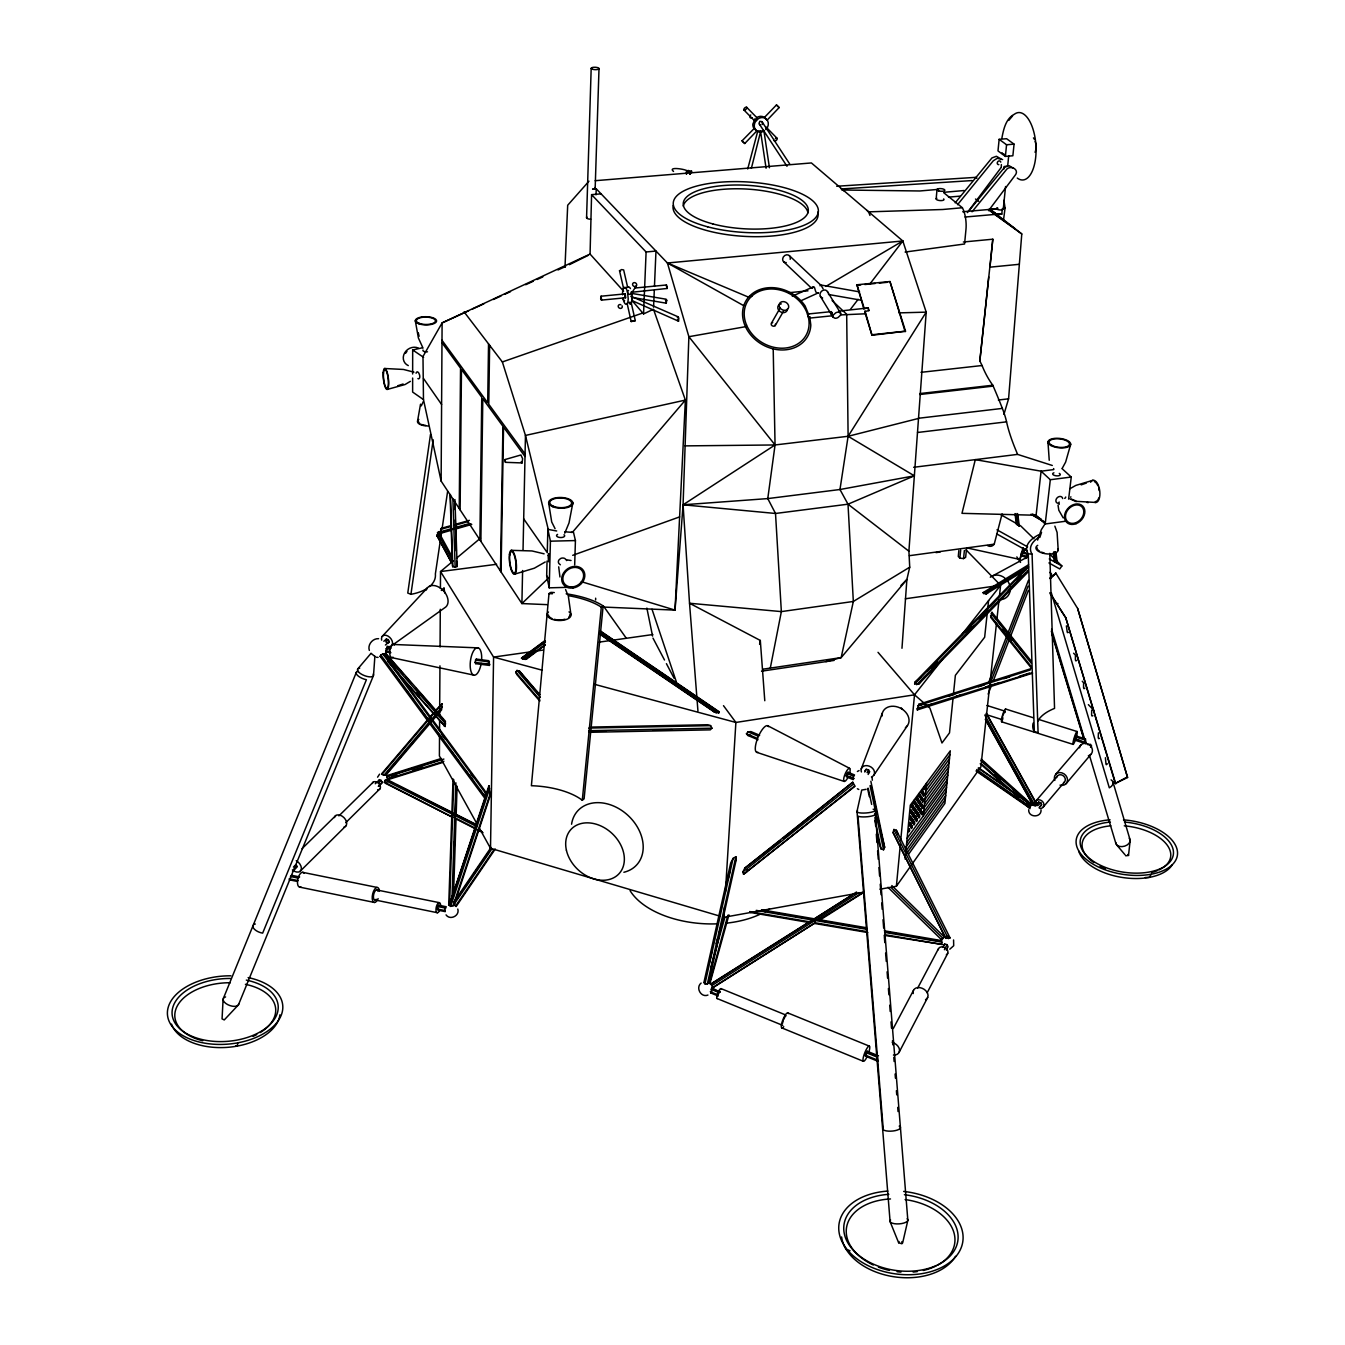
<?xml version="1.0" encoding="UTF-8"?>
<svg xmlns="http://www.w3.org/2000/svg" width="1345" height="1345" viewBox="0 0 1345 1345"><rect width="100%" height="100%" fill="white"/><g stroke="black" fill="none" stroke-linecap="round" stroke-linejoin="round"><path stroke-width="1.5" d="M412.646 378.029L412.629 392.051L423.473 399.599L422.986 356.475L442.101 322.901L590.068 254.087L623.609 291.209M412.646 374.011L412.68 349.969L422.111 347.851M1041.064 809.892C1041.518 817.995 1028.135 817.777 1028.706 809.724M1047.957 441.832L1049.235 460.276M439.529 734.992L439.395 755.94L476.466 822.938M439.546 730.789L439.613 720.315M439.63 716.128L439.95 665.842M440.067 646.979L440.286 609.268M440.42 588.32L440.521 571.558L453.315 560.865M547.079 604.645L521.894 603.569L441.126 481.073L442.101 322.901L468.699 310.762M667.288 287.174L667.137 288.486M1058.196 550.172L1057.103 532.435L1054.867 526.147M459.233 508.528L460.545 368.194L441.967 342.723M460.108 509.873L461.469 369.438L481.762 397.263L479.879 539.833M480.871 541.362L482.788 398.675L502.929 426.281L500.458 571.053M488.538 343.883L487.697 402.794L441.984 340.268M489.63 345.312L488.773 404.273L525.054 453.921M719.827 916.113L490.505 848.291L493.581 657.083L440.521 571.558L496.624 564.278M433.208 713.22L382.064 773.274C381.509 775.258 384.519 775.426 385.931 775.09L441.58 709.891L442.051 703.872L435.914 710.059M501.063 571.961L503.551 427.122L525.004 456.543M522.6 570.515L521.894 603.569L548.373 578.199L546.675 575.727L547.045 561.033M523.037 549.853L525.458 435.427L502.358 361.956L464.075 311.872M556.662 530.989L547.869 529.342L547.264 552.644L523.693 518.867M573.996 587.16L549.214 587.832L550.424 541.178L547.869 529.342M1026.016 552.862L1022.015 551.669L1020.805 555.67L1027.126 557.553L1027.496 554.123M564.883 531.796L572.365 532.385L685.378 400.087L653.485 309.266L643.549 313.923L631.999 300.49L631.797 297.985A3.178 1.026 84.3 0 0 631.461 296.942M574.685 564.883L575.425 540.572L573.424 532.015L572.365 532.385M586.571 217.789L591.178 68.393M452.794 891.701L453.13 881.311M453.954 856.361L454.442 841.802M455.333 814.751L455.82 800.107M453.5 896.157L456.022 818.92L452.139 812.346L386.973 779.512L385.141 780.319L384.418 782.185L385.578 783.362L453.08 817.525L384.418 782.185M476.466 825.174L456.157 814.936L457.098 786.203M601.08 193.848L591.581 194.638L590.068 254.087M595.179 187.846L599.013 68.528M596.037 194.806L596.238 188.804L592.59 189.107A3.85 1.328 2.2 0 0 594.994 187.51M448.709 905.202L451.769 816.314L452.66 814.397L454.845 813.708L477.256 825.006M397.397 785.312L452.979 813.338L451.903 812.33L453.063 778.923M449.549 905.454L453.837 779.781M451.937 900.982L454.728 817.121M455.871 782.756L454.845 813.708L456.157 814.936M643.549 313.923L646.104 251.969L591.581 194.638M653.569 307.181L654.292 290.554M654.46 286.401L655.973 251.061L646.104 251.969M564.984 267.285L567.691 205.247L588.959 181.205M686.438 173.925L686.505 171.639L688.102 170.529L691.616 171.219L689.935 174.177A1.95 1.664 56.6 0 0 688.035 171.958A1.95 1.664 56.6 0 0 686.471 173.959L686.488 174.312M688.018 172.362L688.102 170.529M689.935 174.177L691.616 171.219M441.295 529.88L441.362 528.333L451.382 525.491M976.016 770.937L1029.194 807.74L1031.497 805.05L978.925 768.045M297.01 881.378L289.41 879.832L289.965 879.176L238.452 1004.833L224.262 1019.93L222.06 1018.888L223.102 999.268M866.079 789.33L861.741 790.053L857 811.388L890.104 1221.663L898.645 1242.763L901.907 1243.789L901.923 1241.603M1085.432 739.027L1086.037 743.701L1074.453 740.053L1075.731 735.866L1085.516 738.943M1075.731 735.866L1074.453 740.053M724.501 906.833L723.845 917.307L863.507 892.172M725.409 892.155L735.883 722.45L723.492 705.671M373.54 675.123L374.885 656.242M901.974 648.273L906.883 579.493L909.724 567.187L908.901 551.198L926.201 312.141L902.814 240.974L811.405 162.947L595.196 180.701M624.736 295.143L625.257 293.866L625.66 297.749L601.383 300.12L600.677 298.506L600.98 296.219L625.257 293.866M995.687 214.696L1001.806 214.141L1002.294 208.727M1003.925 414.361L1008.582 398.826L1021.78 233.963L989.483 208.677M490.051 796.173L488.891 785.732L490.051 796.173L454.005 905.101L450.625 906.412L449.297 905.336L488.891 785.732M1005.051 712.48L1004.917 711.152L986.927 705.486M1021.931 552.795L1022.015 551.669M554.291 592.557A55.279 20.175 5.2 0 0 550.878 592.372L548.995 593.599L531.393 785.732A53.968 23.235 4.9 0 1 582.301 800.275L584.1 798.812L603.148 605.922A55.279 20.175 5.2 0 0 566.161 593.801M936.17 198.841L937.011 189.544M879.949 889.213L896.375 886.271L900.326 844.643M900.713 840.49L914.516 694.81L942.61 659.084M905.118 859.102L905.504 855.101M582.284 800.275L601.316 607.167L603.148 605.922M686.421 173.471L687.951 171.521M677.359 317.655L677.661 316.63L630.855 296.203M1028.084 566.245L914.819 682.352L914.667 683.865L918.803 684.05L924.805 676.518M923.275 815.944L926.52 783.143M999.15 139.325L997.99 150.909L1005.387 156.407L1012.869 155.768L1014.063 144.15L1006.598 138.72L999.15 139.325L1006.564 144.756L1014.063 144.15M958.884 550.424L958.279 556.494L959.876 558.141L963.558 558.578L965.643 557.351L966.467 549.197M959.876 558.141L960.683 550.038M963.373 241.999L992.812 239.208L989.987 267.167L1019.342 264.292M963.558 558.578L964.382 550.441M1005.387 156.407L1006.564 144.756M953.067 697.937L949.503 732.874L941.971 742.978L929.916 708.126L914.516 694.81L878.016 652.325M953.487 693.818L955.37 675.324L984.658 637.227L988.575 600.61M1003.269 209.114L1005.572 186.518M1007.674 165.99L1008.716 155.734M1052.294 465.471L1017.577 454.391L1016.383 451.432A71.89 18.527 62.5 0 1 1006.564 421.842A39.593 9.936 63 0 0 1002.361 408.409A178.263 42.737 63.2 0 0 993.182 386.116L992.812 385.225A24.109 6.187 63.1 0 1 982.069 365.521L979.832 360.964L988.71 276.952M455.316 906.295L455.888 905.622L453.988 904.462L492.018 848.628M665.506 300.423L665.657 299.582M979.832 360.964L992.812 239.208M1125.698 855.79L1128.505 855.47L1130.136 840.608M633.209 297.615L666.246 303.18L666.733 300.406M996.527 622.886L980.858 766.986L896.375 886.271M996.981 618.717L999.016 599.92M999.469 595.734L1000.613 585.294L961.759 634.722M1065.98 521.188L1045.199 523.978L1036.087 515.253L1041.097 471.187L1053.606 469.607M1045.199 523.978L1050.311 479.728L1041.097 471.187L975.31 459.637L961.978 513.336L1036.087 515.253M1068.619 499.113L1071.259 477.038L1061.945 468.548M1003.454 220.496L1005.068 208.021L1003.925 200.304M390.907 652.712L385.998 652.09L385.712 650.913L387.007 647.617L391.109 648.139M475.037 662.396L476.298 659.084L488.605 660.664L489.445 665.422L475.676 663.657L475.037 662.396L489.916 664.312M572.869 502.811L569.019 522.936L564.765 533.208M237.762 1042.829L237.308 1046.074L235.678 1045.687M430.501 434.401L407.77 593.044L410.931 594.322A46.571 24.143 7.7 0 0 427.239 588.303M410.931 594.322L433.191 439.781M441.513 532.62L435.376 573.928A46.571 24.143 7.7 0 1 429.559 586.588M442.118 528.484L447.633 491.312M386.116 774.148L385.931 775.09M558.696 566.833L559.957 576.988M911.422 805.605L911.221 806.849L911.624 805.705M910.834 812.077L910.615 813.321L911.019 812.178M910.212 818.18L910.01 819.408L910.397 818.264M909.64 824.502L909.439 825.729L909.842 824.586M912.465 806.933L912.246 808.177L912.65 807.034M909.018 830.672L908.816 831.899L909.22 830.756M911.826 813.372L911.624 814.616L912.011 813.473M911.187 819.525L910.985 820.769L911.389 819.626M913.961 802.309L913.743 803.553L914.146 802.41M913.356 808.765L913.137 810.009L913.541 808.866M910.599 825.796L910.397 827.024L910.8 825.88M912.734 814.851L912.532 816.096L912.919 814.952M912.162 821.173L911.96 822.417L912.347 821.274M915.003 803.436L914.785 804.68L915.188 803.537M911.54 827.326L911.338 828.57L911.725 827.427M914.365 809.858L914.163 811.102L914.55 809.959M916.5 798.829L916.281 800.073L916.685 798.93M913.726 816.011L913.524 817.239L913.911 816.112M915.878 805.268L915.676 806.512L916.079 805.369M913.137 822.266L912.936 823.51L913.322 822.367M915.272 811.354L915.071 812.599L915.457 811.455M914.701 817.659L914.482 818.903L914.886 817.76M917.509 799.972L917.307 801.216L917.71 800.073M916.886 806.395L916.668 807.639L917.071 806.496M914.079 823.812L913.86 825.04L914.264 823.897M919.005 795.383L918.803 796.61L919.19 795.483M916.248 812.531L916.029 813.759L916.433 812.632M915.642 818.786L915.441 820.013L915.844 818.87M918.4 801.822L918.181 803.049L918.585 801.923M917.778 807.891L917.576 809.118L917.962 807.975M917.206 814.179L917.004 815.423L917.391 814.28M920.03 796.543L919.812 797.787L920.215 796.643M919.392 802.948L919.19 804.192L919.577 803.049M916.584 820.332L916.365 821.56L916.769 820.416M921.51 791.953L921.308 793.197L921.695 792.054M918.753 809.085L918.551 810.312L918.938 809.169M918.164 815.322L917.946 816.549L918.349 815.406M920.905 798.392L920.686 799.619L921.09 798.493M920.283 804.444L920.081 805.672L920.468 804.545M919.711 810.732L919.492 811.96L919.896 810.833M922.535 793.146L922.334 794.391L922.72 793.247M919.072 816.869L918.87 818.096L919.257 816.97M921.897 799.552L921.695 800.779L922.082 799.636M924.015 788.573L923.813 789.801L924.2 788.674M921.258 805.655L921.056 806.899L921.443 805.756M920.669 811.892L920.468 813.12L920.854 811.993M923.41 794.996L923.208 796.223L923.595 795.097M922.788 801.048L922.586 802.276L922.973 801.132M922.216 807.319L921.997 808.547L922.401 807.42M921.577 813.439L921.375 814.666L921.762 813.54M445.229 911.641L437.898 910.145L437.596 906.496L438.722 905.219L446.254 906.749L444.64 910.397L445.329 911.372M1001.89 138.148C1003.521 129.406 1005.791 118.562 1014.466 114.174A33.759 15.215 86.4 0 1 1036.003 146.739A33.759 15.215 86.4 0 1 1017.274 178.078M790.154 259.316L790.339 258.324A4.186 3.564 -47.7 0 0 783.278 257.046L782.655 259.013A4.186 3.564 -47.7 0 0 786.237 262.578M385.712 650.896L389.815 651.417M759.589 644.238L760.312 640.455L689.531 603.249L683.075 504.795L688.875 336.704L667.439 262.998L596.238 188.804M770.298 668.095L781.361 611.605L775.51 513.471L767.776 498.591L775.056 444.96L773.207 349.011M400.659 676.804L445.145 726.485L445.414 721.239L385.948 653.552M383.964 659.907L380.08 656.242L382.737 653.737L384.267 654.225L484.94 790.826L486.201 797.888L380.685 654.813M599.399 633.899L714.044 711.824L718.751 712.934L719.003 711.69L599.954 630.704M714.044 711.824L714.296 710.597L719.003 711.69M808.328 316.832L807.622 314.041L808.328 316.832L809.724 316.68L810.816 325.002A35.592 29.506 30.3 0 1 764.885 345.917A35.592 29.506 30.3 0 1 749.871 295.782A35.592 29.506 30.3 0 1 805.1 305.937L808.496 314.142M703.889 982.607L730.722 862.918L733.109 858.379L735.866 856.698L736.253 859.556L708.58 983.01C707.386 985.28 702.056 983.414 705.133 981.665M709.235 963.356L711.976 951.167M727.931 880L729.747 871.879M704.931 984.019L733.109 858.379M707.319 984.069L735.866 856.698M1070.687 444.354L1065.627 462.108L1062.382 468.077M902.629 1242.999L907.841 1220.403L875.41 814.364M863.843 308.846L856.933 284.787L889.953 281.525L905.521 331.206L871.98 335.258L864.684 311.569L868.836 310.628L868.298 307.938L838.624 311.183M389.428 777.813L388.823 779.377L387.461 778.99L387.259 775.51L441.328 758.462M1002.58 716.414L1002.832 719.155M1128.522 855.37L1127.85 854.462M371.085 653.334L374.818 656.41M751.401 168.243L760.564 131.743L759.471 131.104M747.719 168.966L757.807 130.919M665.977 285.728L666.532 284.972L667.271 287.191M1031.228 667.91L990.693 617.355L991.988 612.345L1030.993 660.765M1002.092 513.924L994.224 544.17L909.388 555.687M718.247 996.006L710.664 992.913L712.144 987.97L720.214 992.24L714.43 989.87M1032.573 673.172L917.307 709.908L918.87 704.242L1030.976 668.667M893.063 832.488L893.887 829.478L896.342 830.235L950.074 937.902L945.922 938.356L945.115 937.213L893.063 832.488L945.922 938.356M1022.351 553.501L1023.394 547.919M710.9 967.593L724.804 917.593M709.37 983.531L727.847 915.239M709.891 983.582L728.956 914.886M716.179 943.618L717.86 937.599M718.97 933.581L723.442 917.525M975.814 178.162L976.453 177.338L976.823 178.313M420.531 404.173L417.454 421.607A10.457 4.354 0.5 0 0 428.08 425.995M451.113 561.941L437.192 536.151L438.487 531.662L452.29 557.116M1107.406 763.792L1106.347 764.683A2.135 0.942 -82.7 0 1 1105.909 763.237L1105.405 757.723M877.713 1060.65L877.428 1057.086M449.297 905.336L488.672 788.321M450.625 906.412L489.681 788.372M453.046 906.076L490.269 793.6M1002.899 715.305L1004.917 711.152M623.542 288.301L619.524 270.748L621.609 269.572L623.66 269.941L627.695 287.494M451.718 530.149L439.68 533.578L441.362 528.333M719.928 991.147L717.961 994.913L710.294 991.685M878.285 1061.424L865.507 1056.195L865.323 1055.119L867.222 1051.235L878.504 1055.842M1037.617 540.085L1041.316 529.695L1044.359 524.953M1039.769 537.529L1041.551 532.385M1021.881 555.014L1019.779 559.419L967.206 547.97M631.124 321.438L635.277 320.614L631.192 321.606L627.173 303.617A2.135 0.975 -15.7 0 1 629.662 302.322A2.135 0.975 -15.7 0 1 631.175 303.23L630.149 303.701M383.829 655.385L384.267 654.225M861.22 768.97L882.337 713.136M846.139 775.577L848.056 772.249L854.512 774.955L852.579 778.284L853.167 779.629L846.324 776.754L846.139 775.577L852.579 778.284M847.367 775.678L848.056 772.249M988.911 681.881L1028.437 580.367M990.777 682.049L1028.084 586.117M988.138 694.121L991.904 684.319M993.4 680.57L1028.37 590.472M377.575 777.191L379.593 774.148M223.438 998.242L356.391 672.214M373.305 675.947L291.108 876.2M488.134 661.79L488.605 660.664M1001.369 164.578L1001.285 166.915M443.581 589.043L444.001 588.101L444.791 592.977M876.738 831.429L879.798 845.736L881.126 848.981L883.564 849.771L884.657 847.316L870.854 781.26M863.86 308.745L868.113 307.87M504.963 459.603L505.451 462.327L522.045 462.932L522.617 458.679L520.902 454.98L505.064 459.536L505.451 462.327M421.288 405.887L423.322 401.533M1029.194 807.74L1029.782 806.227M779.747 308.677L771.442 323.17C769.643 326.196 776.115 327.81 775.392 324.179M742.793 872.064L744.76 868.181L852.747 782.235L855.033 786.22L743.566 874.233L742.793 872.064L853.403 784.152M746.29 872.518L747.585 869.929M1125.109 854.865L1116.653 844.879M667.137 288.452L631.293 292.319M899.149 1052.227L927.663 997.502M734.673 862.565L736.253 859.556M867.071 772.551L868.517 769.811L866.197 769.29L864.97 770.702M868.147 774.468L869.576 771.727L868.517 769.811M946.342 950.058L948.074 946.745L947.065 944.661L944.661 944.055L943.366 945.434M927.176 992.745L947.737 953.37M864.768 772.013L866.197 769.29M942.055 939.079L941.45 939.852L944.324 937.011M942.912 947.384L944.661 944.055M944.409 949.704L947.065 944.661M917.71 988.02L938.44 948.763M893.265 1028.555L913.474 990.408M289.41 879.832L291.562 875.276L299.632 876.923M1099.554 738.338L1098.697 738.64A2.152 0.942 -82.9 0 1 1098.243 737.178L1098.411 732.84M1092.897 715.691L1092.056 715.994A2.152 0.958 -83.1 0 1 1091.602 714.514L1091.703 710.126M852.747 782.235L783.244 838.019M775.191 325.641L783.547 311.166M762.094 124.564L762.514 123.101A2.892 2.522 -51.9 0 0 761.942 121.638L759.875 121.302L759.118 123.101A2.892 2.522 -52 0 0 759.69 124.547L760.48 125.085M1020.805 555.67L1021.309 554.796M1084.843 688.304L1084.003 688.623A2.169 0.975 -83.3 0 1 1083.549 687.11L1083.616 682.806L1082.254 681.242M1151.27 874.216L1149.403 877.36L1145.301 877.512M378.517 780.991L379.475 779.612L382.484 782.235L378.786 786.321M440.504 532.603L446.641 530.737M1076.672 660.529L1075.849 660.849A2.186 0.992 -83.5 0 1 1075.395 659.319L1075.428 655.082L1073.596 653.216M760.53 131.81L757.353 130.986M820.03 285.796L820.568 284.955L859.606 291.899M1022.957 547.953L1019.779 559.419M1068.384 632.301L1067.56 632.621A2.202 1.009 -83.8 0 1 1067.089 631.074L1066.383 625.845M385.561 640.354L386.385 639.043L388.268 639.648L389.327 641.582L388.503 642.893L386.603 642.271M889.953 281.525L905.151 331.744M673.542 171.454C667.255 166.427 685.059 168.982 687.514 171M871.98 335.258L865.02 311.014M631.293 293.563L636.387 285.829A2.152 1.883 34.5 0 0 634.722 282.635A2.152 1.883 34.5 0 0 632.806 285.274A2.152 1.883 34.5 0 0 636.387 285.829M631.864 300.523L678.536 321.186L678.821 318.378A3.178 1.059 84.2 0 0 678.25 316.932L677.645 316.663M293.445 867.037L295.984 864.532L297.144 866.533L292.521 871.56M809.656 316.798L808.799 317.319M873.796 775.241L907.471 725.594M453.517 902.495L491.059 847.384M456.089 899.99L463.083 889.717M465.42 886.288L471.238 877.747M473.575 874.317L480.568 864.045M482.905 860.632L488.723 852.074M455.888 905.622L494.069 849.502M456.106 906.564L495.246 849.031M1050.109 554.527L1061.878 565.976L1059.759 568.952L1048.932 562.933M908.732 854.041L944.896 803.436L950.293 750.796L910.296 805.201L905.891 851.099L945.686 795.635M906.715 853.419L945.3 799.535M906.698 842.676L946.544 787.397M906.311 846.627L946.14 791.263M907.118 838.322L946.981 783.143M924.065 807.874L947.788 775.191M923.645 812.245L947.351 779.495M539.816 701.115L516.9 674.652L515.707 672.214L516.984 670.449L519.473 671.121L539.9 694.625M924.889 799.619L948.628 767.053M924.469 803.856L948.191 771.223M925.293 795.483L949.049 762.968M926.117 787.178L949.889 754.764M925.713 791.196L949.486 758.748M865.507 1056.195L866.55 1054.783M967.341 212.611L1001.084 167.621M988.525 210.694L1015.021 175.438C1020.3 169.268 1009.49 164.258 1005.909 170.26L972.048 211.787M801.401 300.54L818.55 292.756M850.494 309.283L858.16 299.296M869.643 284.299L902.814 240.974L667.439 262.998L743.65 305.634M763.775 130.784L760.53 131.104M711.858 991.601L710.664 992.913M917.307 709.908L918.467 708.411M701.115 983.077C695.315 987.701 701.048 997.923 707.941 995.065M955.185 202.843L992.005 157.886L996.393 156.289L1000.915 158.861M957.522 204.709L993.282 160.795L997.267 158.29L1002.613 159.584M968.35 211.484L1004.597 167.301L1009.019 165.687L1013.558 168.293M990.693 617.355L991.517 616.363M758.008 739.733L747.786 735.429L746.458 733.782L748.039 731.865L750.947 731.596L759.639 735.244M1008.767 120.428L1012.583 115.922M1066.131 783.681L1091.047 754.209M357.669 669.053L370.934 653.435M1042.997 807.353L1064.399 782.117M381.93 774.417L442.051 703.872M383.863 775.342L442.186 706.949M386.133 773.863L400.81 756.663M403.466 753.536L406.14 750.409M411.486 744.138L414.142 741.011M418.144 736.32L422.145 731.63M426.146 726.939L430.148 722.248M1037.314 803.537L1038.643 802.091L1040.795 802.713L1037.785 805.638M1039.029 807.841L1041.618 804.798L1040.795 802.713M1036.02 805.151L1038.643 802.091M1035.936 800.964L1057.456 775.863M1055.724 774.3L1080.859 745.046M868.332 773.156L869.576 771.727M475.676 663.657L476.618 662.631M601.551 300.103L601.148 296.203M1040.29 806.227L1041.618 804.798M382.249 636.336L427.357 587.916M1090.509 747.181L1091.602 746.004L1090.56 744.34L1087.634 744.642M744.777 143.511L742.036 140.838L754.293 128.363L756.815 130.919L744.777 143.511L743.381 142.234M767.087 120.092L764.363 117.503L776.485 104.927L779.159 107.566L767.104 120.176M771.442 323.17L772.736 322.447M914.667 683.865L1028.589 567.069M921.359 677.191L914.819 682.352M927.209 671.189L937.448 660.681M965.256 632.167L971.107 626.165M978.42 618.666L987.213 609.672M990.139 606.662L994.527 602.173M1016.484 579.661L1020.872 575.156M916.651 684.723L1028.068 570.465L1028.152 571.894L918.803 684.05M932.135 669.02L937.986 663.018M955.555 644.995L974.587 625.475M980.455 619.473L987.768 611.975M998.024 601.467L1000.949 598.458M1008.262 590.943L1025.832 572.936M809.337 918.753L813.422 919.459L856.53 892.004M900.982 585.462L906.883 579.493L841.163 657.604L825.914 661.622M711.522 988.592L815.221 922.771L814.095 918.769L761.539 909.775M299.885 871.526L346.068 825.729M345.715 822.703L379.979 788.775M375.255 783.765L379.626 779.696M378.634 783.025L381.425 780.268M292.84 870.787L297.144 866.533M378.315 786.354L382.484 782.235M338.906 815.877L373.305 782.067M302.07 848.645L335.863 815.49M591.346 727.073L707.621 724.736L710.631 725.644L711.942 728.2L710.261 729.864L589.345 732.319M884.388 930.807L941.567 940.609L941.954 944.392L884.136 935.347M437.192 536.151L438.285 535.108M1022.603 551.484L1025.495 548.777M1023.041 551.921L1025.932 549.197M1049.705 578.3L1056.044 573.222L1050.159 578.737M385.729 641.901L388.268 639.648M385.41 645.028L389.327 641.582M441.311 590.472L444.001 588.101M383.829 641.279L386.385 639.043M385.998 652.09L386.906 651.299M456.527 558.192L480.518 538.134M945.115 937.213L946.224 936.456M779.982 840.608L744.76 868.181M743.566 874.233L854.529 786.153M545.246 645.096L527.072 658.646L525.239 659.42L521.507 658.176L544.859 640.657M544.927 641.229L521.507 658.176M522.465 659.184L545.465 641.968M527.795 656.394L532.839 652.611M525.239 659.42L545.196 644.524M394.219 643.885L444.556 607.873A13.299 9.129 48.2 0 0 442.74 590.018A13.299 9.129 48.2 0 0 426.163 590.068M899.065 1241.502L898.645 1242.763M866.012 927.663L819.055 919.627L809.421 921.779L749.686 911.574M710.597 984.103L810.211 921.241M711.539 983.767L808.866 922.351M813.422 919.459L852.175 895.013M866.331 931.513L815.221 922.771L712.329 987.818L711.942 985.515L859.085 892.592M864.146 891.836L819.055 919.627M820.181 919.896L863.641 892.407M982.993 592.691L986.911 592.035L987.65 593.111L986.053 593.969L982.993 592.691L1028.555 564.782M983.733 593.767L1028.454 566.447M992.223 588.791L995.754 586.639M909.724 567.187L853.335 601.467L781.361 611.605L689.531 603.249L697.937 710.95M986.053 593.969L1026.201 569.523M410.376 381.341L405.03 384.535L387.326 389.411M825.83 286.418L902.814 240.974M818.231 293.042C814.028 294.454 815.793 282.904 812.296 288.318M1069.981 488.706L1075.815 485.411L1092.947 480.283M857.404 771.492L859.051 770.567M992.879 575.761L1027.799 556.847A6.153 5.43 50.2 0 0 1025.579 558.562M1050.428 594.053L1065.828 617.977L1115.324 783.429L1125.446 777.948M1115.324 783.429L1127.581 777.511L1077.648 608.495L1055.59 572.785M545.229 561.991L534.352 568.195L514.479 574.214M569.355 264.696L588.017 255.449M472.499 309.014L483.897 303.819M493.396 299.481L500.996 296.001M504.795 294.269L510.495 291.663M525.693 284.72L533.292 281.239M537.092 279.508L542.792 276.902M557.99 269.958L565.589 266.495M792.289 296.203L813.271 286.838M949.822 949.183L953.706 945.72L953.571 939.97M1033.733 803.923C1030.32 805.52 1038.474 806.882 1036.844 804.192L986.339 713.169M601.602 606.982L675.022 610.109L683.075 504.795L775.51 513.471L848.006 504.19L914.365 475.827L848.107 436.284L775.056 444.96L685.109 445.884M450.087 494.758L452.424 566.026L455.165 567.321L457.166 566.48L454.929 499.55M385.578 783.362L386.906 782.857M572.718 555.317L679.612 516.9M502.358 361.956L643.162 312.864M1081.161 484.872L1086.34 483.074M397.767 385.746L403.113 383.998M916.937 708.563L1032.338 672.702M922.435 707.151L932.337 703.99M956.11 696.424L962.062 694.541M985.835 686.959L999.705 682.554M1019.51 676.232L1029.413 673.088M917.71 705.738L1030.22 669.995M925.158 703.704L919.257 705.587L918.87 704.242M948.78 696.206L954.681 694.323M978.303 686.824L984.204 684.941M1003.891 678.687L1009.792 676.804M390.672 775.224L412.696 768.298M420.699 765.776L438.705 760.11M386.654 777.057L443.867 759.051M391.395 777.191L397.33 775.325M413.117 770.366L422.986 767.255M387.461 778.99L443.884 761.253M388.823 779.377L443.362 762.245M439.647 532.065L451.601 528.652M455.585 527.509L469.506 523.541M450.676 529.577L470.834 523.827M455.72 528.988L471.759 524.415M455.383 524.348L469.405 520.364M440.572 529.409L450.508 526.584M454.492 525.458L468.396 521.49M832.118 312.881L831.244 311.637L830.655 312.847M918.517 418.429L848.107 436.284L839.969 489.513L848.006 504.19L908.901 551.198M450.289 904.244L451.466 904.092M571.053 532.401L572.365 532.116M808.799 313.957L807.504 314.091M914.365 475.827L839.969 489.513L767.776 498.591L683.075 504.795L775.056 444.96L688.875 336.704L746.122 326.583M905.118 252.053L964.567 244L965.929 229.81A20.427 8.776 85.4 0 0 962.381 207.735L943.652 192.654M914.516 694.81L735.883 722.45L594.54 684.319M762.75 669.222L841.163 657.604L853.335 601.467L848.006 504.19M761.539 671.189L834.119 660.412M543.363 650.038L493.581 657.083L542.035 670.163M599.366 642.103L652.846 634.537M905.336 598.777L994.392 586.168M935.986 552.61L940.105 552.055M1050.311 479.728L1071.259 477.038M913.642 467.287L1017.577 454.391M917.525 432.485L1006.564 421.842M918.702 418.245L1002.361 408.409M998.343 400.02L1008.582 398.826M919.829 393.564L992.812 385.225M919.694 394.522L993.182 386.116M921.006 372.33L982.085 365.521M872.317 334.72L905.521 331.206M807.622 314.041L831.244 311.637M809.673 318.092L832.286 315.772M840.507 314.915L865.507 313.788M856.597 285.342L860.716 284.921M864.852 284.518L875.158 283.492M879.294 283.089L887.532 282.282M751.821 296.388L747.669 296.791L667.439 262.998M789.263 292.672L807.992 290.823M634.638 288.049L666.347 284.989M747.786 735.429L750.695 735.16M962.381 207.735L942.711 209.501L868.466 211.854L867.088 210.476M996.813 208.66L989.466 209.316L998.242 209.097M997.25 213.989L1001.773 214.124M937.297 189.46L919.812 190.973L842.895 190.015A26.026 10.222 85.3 0 0 841.953 190.2M944.493 192.251L964.23 190.519M962.717 211.753L988.44 209.534L1014.819 228.532M965.021 217.033L994.695 214.443L1021.78 233.963M948.494 197.127L960.38 196.118M836.708 186.249L976.302 177.321M841.146 188.972L972.082 180.566M378.601 638.673C372.649 638.287 367.387 644.692 369.337 650.408M898.998 312.881L926.201 312.141L848.107 436.284L846.678 314.293L832.118 300.574M511.234 550.34L531.998 550.946L544.103 553.821M550.424 541.178L575.425 540.572M588.824 728.082L710.631 725.644M589.261 730.671L711.942 728.2M589.06 731.361L605.654 731.024M653.334 730.049L671.996 729.679M1071.444 499.146L1077.059 501.382L1096.04 502.458M384.502 368.496L403.466 369.455L413.974 372.161M393.043 644.457L478.265 647.87M566.447 559.806L571.037 560.512M620.549 271.219L619.524 270.748M376.365 657.234L378.079 657.402M1032.086 554.207L1038.071 732.352L1034.339 731.865L1028.236 553.787L1032.086 554.207A51.883 21.167 -1.4 0 1 1039.399 536.958M456.022 818.92L483.04 832.706M1086.995 502.458L1088.273 502.61M385.998 648.626L390.117 649.147M475.357 660.109L489.496 661.925M484.57 663.657L488.554 664.161L489.445 665.422M627.442 287.275L623.592 288.032A2.135 0.992 -15.7 0 0 623.609 288.553M630.973 293.277L666.111 299.212M776.62 913.154L780.722 913.86M784.808 914.566L788.893 915.256M792.978 915.962L797.081 916.668M801.166 917.357L805.251 918.063M819.223 920.451L827.478 921.863M831.613 922.569L835.749 923.275M839.868 923.981L844.004 924.688M848.14 925.41L852.259 926.117M856.395 926.823L860.531 927.529M887.381 932.119L891.5 932.825M895.635 933.531L899.771 934.237M918.349 937.415L922.485 938.137M926.621 938.844L930.74 939.55M934.876 940.256L939.012 940.962M756.26 910.38L866.18 929.193M884.606 932.354L941.937 942.156M884.724 934.657L941.971 944.442M750.174 912.448L809.589 922.603M814.549 923.46L867.76 932.556M828.52 294.505L861.136 300.204M1003.992 207.449L1005.001 208.172L1002.815 208.492A3.447 1.177 5.1 0 1 1001.621 209.904A3.447 1.177 5.1 0 1 997.082 209.232A3.447 1.177 5.1 0 1 997.587 207.702M686.505 171.639L690.019 172.328M947.855 936.254L950.074 937.902M302.524 872.3L377.121 887.431M376.701 889.936L439.176 902.629M294.891 876.974L298.674 877.747M290.436 876.52L298.439 878.151M437.596 906.496L445.195 908.043M289.209 878.773L298.22 880.605M437.175 908.968L444.64 910.481M374.986 899.956L437.444 912.734M299.952 887.179L374.549 902.478M522.045 462.932L521.07 461.94M391.513 657.587L473.659 675.072M1053.253 552.929L1054.194 560.882L1057.22 562.916L1056.027 552.795M1054.194 560.882L1057.22 562.916M1021.511 552.56L1027.479 554.342M1020.905 554.543L1027.025 556.376M581.359 581.662L675.022 610.109L685.378 400.087L525.458 435.427L548.441 530.165M1005.572 709.017L1033.38 717.776M1039.332 719.642L1077.076 731.529M1075.159 736.875L1085.012 739.985M1015.004 513.571L1016.316 523.911L1019.258 525.895L1017.761 513.975M1075.025 739.027L1080.607 740.792M1074.504 738.977L1085.6 742.474M986.305 714.615L1002.311 719.676M1001.655 721.811L1073.108 744.39M1016.316 523.911L1019.258 525.895M756.697 752.309L844.206 781.445M850.04 1250.749L846.173 1249.37L843.836 1244.898M838.927 310.846L839.868 312.528M787.951 1012.987L869.475 1046.191M721.189 988.676L784.976 1014.668M869.223 1053.051L874.654 1055.27M710.95 989.281L718.802 992.476M866.18 1052.647L877.394 1057.22M865.323 1055.119L877.444 1060.079M716.986 998.478L782.74 1025.378M781.68 1027.849L863.255 1061.255M848.241 773.425L853.201 775.51M748.039 731.865L758.53 736.27M847.014 773.308L853.47 776.031M849.082 776.401L854.209 778.553M746.458 733.782L757.487 738.422M1069.964 498.861L1076.286 501.668M899.183 1126.135L899.687 1126.37A8.995 3.009 -3.9 0 1 895.198 1130.641A8.995 3.009 -3.9 0 1 883.312 1129.85L858.009 816.196A9.129 2.051 -4.3 0 0 870.013 816.398A9.129 2.051 -4.3 0 0 874.67 813.355M857.37 788.758L858.799 789.465M389.983 781.563L393.681 783.446M385.141 780.319L476.517 826.452M454.929 817.911L474.852 827.999M478.484 829.831L482.098 831.664M678.536 321.186L678.115 320.799A3.178 1.076 84.2 0 1 677.561 319.353M767.743 725.745L849.62 768.331M996.964 529.812L1027.614 546.894M1049.251 558.948L1061.878 565.976M996.628 533.847L1027.294 550.895M1000.747 514.681L1020.687 525.878L1033.918 538.757M1032.556 514.025L1041.45 519.304M1031.951 514.496L1044.544 521.927M1030.976 514.227L1043.585 521.675M742.036 140.838L743.415 142.116M625.492 297.766L624.736 295.648M560.361 564.799L558.881 563.521A4.001 3.514 -12.4 0 1 558.982 559.923L560.529 558.562A4.27 3.749 -12.4 0 1 564.698 558.444L566.195 559.722A4.001 3.514 -12.4 0 1 566.581 560.579M412.68 349.969L423.608 357.35M599.719 631.982L718.751 712.934M607.503 637.967L612.664 641.481M619.557 646.172L624.719 649.685M645.398 663.741L652.291 668.431M657.453 671.945L664.346 676.619M686.74 691.851L691.902 695.365M700.526 701.216L705.688 704.73M599.315 633.495L716.263 713.001M600.711 631.562L716.784 710.53M978.151 768.113L1031.497 805.05M976.689 769.559L1030.253 806.63M976.739 770.819L1029.328 807.219M842.895 190.015L844.256 190.99M975.495 199.026L978.672 201.313M989.819 209.349L996.191 213.939M754.074 128.246L755.369 129.725M665.64 301.936L666.246 303.18M988.407 209.501L994.695 214.443M1006.8 166.141L1004.026 166.561L1004.009 168.949M386.973 779.512L388.133 780.638M981.178 759.068L1032.405 805.117M983.262 761.976L1004.95 781.495M1012.701 788.456L1018.905 794.021M1023.545 798.207L1031.296 805.184M980.892 760.513L1030.875 805.47M994.409 774.77L1000.613 780.352M981.514 763.825L1018.821 797.4M1026.588 804.394L1029.698 807.202M980.236 763.708L1006.716 787.565M1022.301 801.603L1030.085 808.614M789.397 255.668L821.24 285.56L823.106 288.788M783.597 261.703L811.539 288.2M891.836 885.565L944.341 936.994M891.079 887.515L943.131 938.507M887.952 887.296L941.735 939.936M1077.648 608.495L1127.581 777.511M1065.828 617.977L1115.762 783.9M746.643 107.264L757.386 118.209M766.431 127.439L777.023 138.249M743.987 110.038L754.73 120.983A1.933 0.925 -53.8 0 0 756.613 120.041A1.917 0.908 -36.8 0 0 757.554 118.545A1.917 0.908 -36.8 0 0 756.462 118.141M966.063 549.87L999.167 583.814M1088.357 704.629L1093.956 710.479M526.114 657.638L527.072 658.646M416.9 692.776L419.623 695.869M387.763 661.421L445.145 726.485M710.799 984.237L711.942 985.515M385.107 653.384L403.113 673.862M405.887 677.023L411.419 683.327M415.571 688.052L443.278 719.558M384.468 654.41L445.649 723.929M901.251 707.907L902.512 709.353M538.118 693.633L519.473 671.121M516.984 670.449L540.354 697.366M515.707 672.214L539.866 700.106M446.052 914.886C450.003 920.686 459.99 915.693 457.788 909.035M776.468 104.96L779.159 107.566M993.467 615.472L996.073 618.717M998.679 621.962L1022.2 651.182M991.164 613.337L1031.396 663.371M820.366 296.337L833.076 317.201L835.01 318.261A4.59 2.909 -31.8 0 0 838.019 317.521L840.356 315.402A3.833 2.438 -31.8 0 0 840.659 313.166L827.494 291.68M1001.991 629.41L1005.926 634.302M1008.548 637.564L1011.154 640.825M990.525 615.859L1030.808 666.061M840.642 313.166L838.725 312.107A4.59 2.909 -31.8 0 0 835.716 312.847L833.362 314.965A3.833 2.438 -31.8 0 0 833.076 317.201M382.737 653.737L485.73 793.466M441.513 734.118L445.212 739.128M471.086 774.232L473.541 777.578M391.361 669.944L398.776 679.965M406.173 690.002L413.571 700.039M420.968 710.076L428.366 720.113M435.763 730.15L443.178 740.187M450.575 750.207L459.2 761.926M465.37 770.282L474.012 781.983M480.165 790.356L485.108 797.047M380.08 656.242L484.637 797.988M1063.239 517.959L1058.801 510.209L1058.027 505.132M603.434 606.023L626.333 638.287M423.54 378.55L441.597 404.475M423.473 399.599L441.126 481.073M762.228 122.059L789.683 163.939M759.387 124.127L786.993 166.259M1016.82 556.897L1020.536 562.412M1049.772 592.792L1066.266 618.431M438.722 905.219L439.445 906.412M987.28 722.366L1031.8 802.528M985.28 719.34L1033.061 805.369M986.356 713.791L1037.163 805.336M984.809 715.036L1035.179 805.773M479.476 828.369L490.505 848.291M831.21 314.108L831.815 314.965L832.118 312.914M437.377 532.687L452.139 559.974M436.705 534.89L451.55 562.378M652.981 638.118L664.497 660.008M666.414 663.657L674.097 678.267M555.065 528.669L551.702 521.961L548.642 502.862M476.298 659.084L476.92 660.345M893.887 829.478L948.393 938.692M896.342 830.235L897.989 834.001M387.007 647.617L387.528 648.828M565.572 589.581L567.909 595.163M884.657 847.316L880.353 829.932M666.464 299.582L666.716 300.439M423.019 348.12L418.396 337.998L415.302 320.732M438.487 531.662L438.924 532.855M457.166 566.48L456.644 561.268M652.022 609.285L676.316 681.78M712.144 987.97L712.514 989.063M867.996 307.904L868.836 310.628M856.933 284.787L864.179 308.291M1051.302 631.175L1084.104 739.111M1052.093 634.739L1083.683 738.657M1051.605 629.208L1085.886 743.516M1089.5 755.537L1115.963 843.769M1112.903 781.798L1129.935 839.347M1051.319 592.842L1109.322 787.834A7.448 4.825 -15.1 0 0 1111.088 779.848M1035.162 141.225L1035.7 143.427A9.18 4.169 86.4 0 1 1035.078 152.321M418.278 332.77L419.102 336.267M631.242 302.944L635.277 320.614M868.214 788.237L871.661 804.428M875.107 820.635L881.126 848.981M867.592 788.506L869.341 796.694M870.064 785.648L883.564 849.771M871.039 785.48L876.974 813.775M877.814 817.81L879.512 825.897M546.675 575.727L549.214 587.832M646.861 608.091L652.577 636.118M568.347 596.222L570.969 614.715M867.222 1051.235L867.407 1052.311M763.842 130.347L769.441 167.738M760.547 131.272L766.078 168.243M1017.055 513.521L1018.585 525.693M1015.71 514.009L1017.106 524.701M1055.169 551.988L1056.548 562.714M1053.858 551.753L1055.035 561.689M991.988 612.345L992.156 613.841M872.081 777.544L872.35 780.201M444.153 723.711L444.405 726.384M874.99 817.525L875.645 825.864M876.301 834.219L876.957 842.558M877.612 850.897L878.268 859.236M878.924 867.575L879.58 875.914M880.235 884.253L881.042 894.677M881.698 903.016L882.186 909.27M883.009 919.711L883.665 928.05M884.321 936.389L884.808 942.643M885.615 953.067L886.271 961.406M887.095 971.83L887.582 978.084M888.406 988.508L888.894 994.762M889.717 1005.203L890.205 1011.457M891.012 1021.881L891.5 1028.135M892.492 1040.643L892.811 1044.813M893.803 1057.321L894.122 1061.491M895.097 1073.999L895.434 1078.169M896.409 1090.694L896.745 1094.864M897.72 1107.372L898.04 1111.542M760.312 640.455L764.784 700.728M454.711 503.349L454.913 509.553M455.266 519.91L456.308 550.929M452.895 498.894L455.165 567.321M450.407 494.506L452.811 567.102M1049.772 553.333L1054.547 708.395A50.438 23.437 -0.9 0 0 1037.701 721.424M595.65 598.189L595.65 599.971M253.213 925.242A8.305 3.951 20.6 0 0 255.062 929.815A8.305 3.951 20.6 0 0 262.662 933.127L366.395 679.729A8.574 3.295 21.4 0 1 357.266 675.156A8.574 3.295 21.4 0 1 358.442 671.306M254.037 924.486A8.305 3.951 20.6 0 1 255.331 924.015M913.238 993.552A7.952 5.817 29.5 0 1 917.828 987.583A7.952 5.817 29.5 0 1 926.957 992.156A7.952 5.817 29.5 0 1 925.528 999.688M439.765 910.111A5.161 2.118 -77.8 0 1 436.15 911.338A5.161 2.118 -77.8 0 1 437.966 903.352A5.161 2.118 -77.8 0 1 440.639 906.278M376.23 899.25A5.111 2.202 -77.5 0 1 373.49 897.888A5.111 2.202 -77.5 0 1 375.036 891.163A5.111 2.202 -77.5 0 1 378.046 891.348M373.237 674.114A8.574 3.278 21.6 0 1 368.984 676.804A8.574 3.278 21.6 0 1 358.93 672.382A8.574 3.278 21.6 0 1 359.72 668.162M892.307 1042.425A8.154 5.868 29.8 0 1 899.519 1049.89A8.154 5.868 29.8 0 1 893.45 1055.052M717.356 998.578A5.363 1.48 -68.3 0 1 717.911 992.56A5.363 1.48 -68.3 0 1 721.424 989.113M782.588 1023.242A5.397 1.362 -68.5 0 1 783.244 1020.754M783.748 1019.443A5.397 1.362 -68.5 0 1 784.942 1017.089M785.547 1016.215A5.397 1.362 -68.5 0 1 786.102 1015.626M1035.028 803.991A4.758 4.035 40.4 0 1 1038.912 799.804A4.758 4.035 40.4 0 1 1043.905 804.327A4.758 4.035 40.4 0 1 1040.021 808.513M1056.565 777.746A4.674 3.985 40 0 1 1063.155 775.678A4.674 3.985 40 0 1 1063.576 782.773M861.372 771.963A7.095 5.447 28.2 0 1 865.238 765.692A7.095 5.447 28.2 0 1 873.813 769.962A7.095 5.447 28.2 0 1 871.426 776.956M378.13 898.595A7.666 3.312 -77.5 0 1 372.666 900.797A7.666 3.312 -77.5 0 1 374.633 889.264A7.666 3.312 -77.5 0 1 379.424 891.096M300.927 886.91A7.599 3.463 -77.2 0 1 297.884 878.857A7.599 3.463 -77.2 0 1 304.121 873.258M238.771 1003.807A8.238 4.119 20.6 0 1 227.692 1004.614A8.238 4.119 20.6 0 1 225.59 996.931M372.346 783.462A4.775 3.228 45 0 1 376.465 781.983A4.775 3.228 45 0 1 380.383 786.674A4.775 3.228 45 0 1 377.609 789.784M866.92 1057.002A8.188 1.833 -68.8 0 1 863.002 1059.087A8.188 1.833 -68.8 0 1 868.097 1046.746A8.188 1.833 -68.8 0 1 868.534 1053.118M783.748 1026.706A8.104 2.051 -68.5 0 1 781.327 1025.663A8.104 2.051 -68.5 0 1 784.69 1015.946A8.104 2.051 -68.5 0 1 788.254 1013.626M757.975 752.275A14.375 4.506 -67.4 0 1 758.008 737.346A14.375 4.506 -67.4 0 1 768.617 726.653M848.022 777.292A7.095 2.017 -67.5 0 1 843.618 779.831A7.095 2.017 -67.5 0 1 848.056 769.088A7.095 2.017 -67.5 0 1 849.418 773.896M769.508 908.934A80.633 45.175 3.3 0 1 764.885 911.792M759.74 914.415A80.633 45.175 3.3 0 1 726.115 923.191M718.398 923.78A80.633 45.175 3.3 0 1 630.099 890.693M1002.445 721.021A6.691 1.076 -72.7 0 1 1002.277 716.078A6.691 1.076 -72.7 0 1 1005.791 709.286M1075.462 739.733A6.742 0.908 -72.7 0 1 1072.974 742.827A6.742 0.908 -72.7 0 1 1076.488 732.083A6.742 0.908 -72.7 0 1 1076.017 738.069M907.068 1218.789A8.961 3.262 -3.9 0 1 899.233 1223.866A8.961 3.262 -3.9 0 1 890.575 1219.965M381.644 640.136A6.641 4.455 48 0 1 386.133 635.328A6.641 4.455 48 0 1 392.538 642.725A6.641 4.455 48 0 1 386.923 646.239M334.434 817.592A7.297 4.859 44.9 0 1 343.967 817.625A7.297 4.859 44.9 0 1 343.95 827.125M296.27 860.665A7.465 4.859 44.9 0 1 301.095 870.047A7.465 4.859 44.9 0 1 292.386 869.929M1129.245 838.238A7.33 4.876 -15.1 0 1 1124.672 846.139A7.33 4.876 -15.1 0 1 1115.762 842.508M882.017 716.078A14.156 11.046 28 0 1 900.259 708.042A14.156 11.046 28 0 1 905.404 727.679M938.205 949.755A5.195 3.85 29.2 0 1 945.266 947.872A5.195 3.85 29.2 0 1 946.325 954.815M1010.263 589.715A12.946 11.315 50.6 0 1 1000.68 599.651M990.29 577.207A12.946 11.315 50.6 0 1 1004.866 578.047M1007.237 580.452A12.946 11.315 50.6 0 1 1010.028 586.487M481.207 663.404A13.837 5.498 -82.4 0 1 471.624 672.971A13.837 5.498 -82.4 0 1 474.314 649.786A13.837 5.498 -82.4 0 1 481.628 659.84M393.026 657.184A6.675 2.841 -82.3 0 1 389.781 650.93A6.675 2.841 -82.3 0 1 394.455 644.961M1054.816 780.436A7.011 5.985 40 0 1 1059.557 772.568A7.011 5.985 40 0 1 1067.526 779.764A7.011 5.985 40 0 1 1060.011 785.127M873.124 809.202A9.129 2.001 -4.3 0 1 872.888 811.792A9.129 2.001 -4.3 0 1 861.304 813.019A9.129 2.001 -4.3 0 1 857.572 810.85M1079.547 747.82A6.843 5.884 39.6 0 1 1085.751 743.365A6.843 5.884 39.6 0 1 1092.308 749.266A6.843 5.884 39.6 0 1 1088.357 755.755M571.575 824.216A39.997 30.582 42.7 0 1 627.913 815.339A39.997 30.582 42.7 0 1 623.878 872.266M1028.219 553.787A51.85 21.15 -1.5 0 1 1038.491 534.923M1049.672 572.415A7.851 4.59 -16.2 0 1 1050.512 577.98M1124.269 825.83A44.755 23.739 8.9 0 1 1166.67 844.425A44.755 23.739 8.9 0 1 1158.869 869.963M1157.238 870.686A44.755 23.739 8.9 0 1 1151.774 872.501M1105.254 868.668A44.755 23.739 8.9 0 1 1100.126 866.331M1093.922 862.633A44.755 23.739 8.9 0 1 1110.852 825.813M1124.504 822.047A47.075 24.95 8.9 0 1 1170.284 861.456A47.075 24.95 8.9 0 1 1093.586 861.405A47.075 24.95 8.9 0 1 1110.415 822.047M279.945 1014.803A54.943 32.499 -4.5 0 1 228.465 1047.267A54.943 32.499 -4.5 0 1 171.555 1024.117M248.119 977.58A57.835 34.129 -4.5 0 1 264.023 1033.38A57.835 34.129 -4.5 0 1 170.311 1023.679A57.835 34.129 -4.5 0 1 230.953 975.814M246.32 980.101A53.195 31.389 -4.5 0 1 260.93 1031.43A53.195 31.389 -4.5 0 1 174.732 1022.486A53.195 31.389 -4.5 0 1 230.516 978.471M245.395 984.305A50.572 29.876 -4.5 0 1 260.241 1032.573M256.777 1034.557A50.572 29.876 -4.5 0 1 253.062 1036.356M202.725 1040.744A50.572 29.876 -4.5 0 1 176.783 1006.968A50.572 29.876 -4.5 0 1 230.348 982.741M1034.305 731.865A50.404 23.42 -0.9 0 1 1033.162 723.106M1057.977 603.72A2.539 1.564 -71.2 0 1 1057.691 603.317M548.995 593.599A55.364 20.225 5.2 0 1 552.408 593.767M569.271 595.818A55.364 20.225 5.2 0 1 601.333 607.167M905.118 1199.589A54.657 36.265 8 0 1 951.957 1227.598A54.657 36.265 8 0 1 937.7 1265.107M936.103 1265.931A54.657 36.265 8 0 1 923.376 1270.453M917.34 1271.563A54.657 36.265 8 0 1 913.12 1272.034M900.965 1272.067A54.657 36.265 8 0 1 897.081 1271.697M889.448 1270.403A54.657 36.265 8 0 1 878.436 1267.158M873.325 1265.006A54.657 36.265 8 0 1 847.014 1225.278A54.657 36.265 8 0 1 890.491 1198.95M904.412 1194.713A57.499 38.114 7.9 0 1 951.268 1254.751A57.499 38.114 7.9 0 1 855.201 1252.178A57.499 38.114 7.9 0 1 888.826 1194.31M955.555 1256.264A59.382 39.459 8 0 1 892.374 1276.506A59.382 39.459 8 0 1 841.583 1236.946M903.638 1191.418A62.509 41.426 7.9 0 1 955.992 1256.398A62.509 41.426 7.9 0 1 851.435 1254.212A62.509 41.426 7.9 0 1 887.801 1191.082M1123.478 819.845A51.177 27.119 8.9 0 1 1174.151 862.649A51.177 27.119 8.9 0 1 1090.375 862.464A51.177 27.119 8.9 0 1 1110.079 819.811M1172.151 864.953A48.622 25.824 8.9 0 1 1122.84 877.545A48.622 25.824 8.9 0 1 1078.656 850.931M943.635 198.925A3.934 1.345 4.7 0 1 942.341 200.489A3.934 1.345 4.7 0 1 937.314 199.985A3.934 1.345 4.7 0 1 936.877 198.236M817.743 212.123A72.647 25.37 3.3 0 1 746.509 236.468A72.647 25.37 3.3 0 1 673.223 205.432M1004.362 154.322A3.48 1.126 5 0 1 1003.555 154.12M1002.866 153.885A3.48 1.126 5 0 1 1002.193 152.725M936.725 190.317A22.058 9.365 85.5 0 1 938.373 189.443M683.277 206.121A62.559 21.839 3.3 0 1 746.139 189.023A62.559 21.839 3.3 0 1 807.941 212.846M868.466 211.854A24.143 9.617 85.2 0 1 869.946 215.435M998.814 164.611A1.984 1.631 -53.3 0 1 997.25 163.064A1.984 1.631 -53.3 0 1 998.881 160.963A1.984 1.631 -53.3 0 1 1000.747 162.14M787.413 308.913A5.027 4.153 30.3 0 1 783.076 312.628A5.027 4.153 30.3 0 1 777.864 308.324A5.027 4.153 30.3 0 1 781.311 303.869M590.657 219.201A3.833 1.362 2.2 0 1 587.21 218.478A3.833 1.362 2.2 0 1 586.958 217.117M564.009 534.755A4.069 1.849 1.6 0 1 563.135 537.193A4.069 1.849 1.6 0 1 557.654 536.89A4.069 1.849 1.6 0 1 557.587 534.402M764.431 130.852A7.666 6.675 -51.9 0 1 754.226 125.993A7.666 6.675 -51.9 0 1 764.111 117.788A7.666 6.675 -51.9 0 1 765.961 129.574A1.917 0.942 -53.8 0 0 766.213 127.321M754.73 120.983A1.933 0.925 -53.8 0 1 755.201 118.831L752.83 124.144A7.666 6.658 -51.9 0 0 754.595 129.137M756.731 117.57A7.666 6.658 -51.9 0 1 765.17 118.074M775.359 138.686A1.9 0.942 -45.2 0 1 777.191 138.552A1.9 0.942 -45.2 0 1 775.796 140.771A1.9 0.942 -45.2 0 1 774.216 140.519M752.158 117.805A1.748 1.53 -52 0 1 750.006 117.301A1.748 1.53 -52 0 1 750.779 114.981M631.41 291.579A2.135 1.765 25.1 0 1 631.612 292.05A2.152 1.967 47.4 0 1 629.981 294.32A2.152 1.967 47.4 0 1 627.594 292.437A8.541 2.724 84.3 0 0 624.231 287.41A8.541 2.724 84.3 0 0 622.584 294.841M622.062 305.786A2.118 1.866 34.3 0 1 620.701 308.409A2.118 1.866 34.3 0 1 618.212 306.156A2.118 1.866 34.3 0 1 620.869 304.71M623.256 298.119A2.135 1.95 47.4 0 0 623.172 299.178A8.541 2.724 84.3 0 0 626.182 304.306A8.541 2.724 84.3 0 0 628.216 298.96L627.594 292.437A2.135 1.765 25.1 0 1 628.569 290.503M628.233 287.023A8.524 2.74 84.3 0 1 630.418 288.603M631.612 292.05A8.524 2.74 84.3 0 1 632.049 300.49A8.524 2.74 84.3 0 1 629.83 303.852M624.618 300.675A2.135 1.765 25 0 1 623.172 299.178M994.241 544.221A23.487 10.138 82.4 0 1 987.482 545.549M1033.448 137.896A9.18 4.169 86.4 0 1 1034.389 139.325M408.292 365.605A10.39 9.23 -33.3 0 1 404.61 352.945A10.39 9.23 -33.3 0 1 418.362 348.052M427.491 351.802A3.564 1.412 0.7 0 1 424.028 351.432A3.564 1.412 0.7 0 1 423.053 350.053M417.908 378.567A3.766 1.765 76.5 0 0 418.85 378.769L419.522 378.063A3.43 1.614 76.5 0 0 419.539 374.851L418.85 373.187A3.766 1.765 76.5 0 0 416.984 371.892L416.294 372.599A3.43 1.614 76.5 0 0 416.093 373.254M569.019 611.891A11.903 5.699 1.5 0 1 567.237 619.137A11.903 5.699 1.5 0 1 551.954 619.238A11.903 5.699 1.5 0 1 548.474 612.025M417.791 420.481A10.457 4.354 0.5 0 1 418.799 419.438M1057.943 548.861A11.214 4.976 6.5 0 1 1045.031 553.652A11.214 4.976 6.5 0 1 1037.718 545.33M1055.489 552.106A10.087 4.489 6.5 0 1 1053.791 552.845M1043.955 552.896A10.087 4.489 6.5 0 1 1041.585 552.156M1039.584 551.215A10.087 4.489 6.5 0 1 1037.045 547.718M1059.288 473.39A3.833 1.614 6.3 0 1 1059.036 475.659A3.833 1.614 6.3 0 1 1053.656 475.054A3.833 1.614 6.3 0 1 1053.925 472.784M1058.044 503.282A3.816 2.976 -46 0 1 1055.959 500.021A3.816 2.976 -46 0 1 1059.406 496.524A3.816 2.976 -46 0 1 1062.668 498.575M1090.576 482.233A11.197 5.245 82.6 0 1 1099.437 489.025A11.197 5.245 82.6 0 1 1094.645 502.307M1094.376 481.577A10.071 4.724 82.6 0 1 1097.856 485.73M1098.663 488.05A10.071 4.724 82.6 0 1 1099.184 490.622M1098.798 497.919A10.071 4.724 82.6 0 1 1095.906 501.399M1065.744 497.011A3.783 1.732 82.6 0 1 1064.685 498.306M405.534 353.365A9.348 8.305 -33.3 0 1 406.963 351.432M569.759 614.749A10.71 5.128 1.5 0 1 568.649 617.338M564.95 619.238A10.71 5.128 1.5 0 1 554.224 619.322M551.921 618.515A10.71 5.128 1.5 0 1 548.373 614.9M425.642 425.407A9.415 3.917 0.5 0 1 421.372 424.381M419.859 423.557A9.415 3.917 0.5 0 1 418.53 421.59M1053.875 468.985A3.514 1.48 6.3 0 1 1053.572 468.581M1059.204 504.375A3.514 2.724 -45.9 0 1 1058.986 503.669M1058.969 502.862A3.514 2.724 -45.9 0 1 1059.171 502.038M1070.906 496.826A3.463 1.597 82.6 0 1 1070.57 497.23M822.636 297.968A4.304 3.631 -47.3 0 1 820.03 294.051A4.304 3.631 -47.3 0 1 823.88 290.066A4.304 3.631 -47.3 0 1 827.814 292.588M548.205 555.519C548.76 573.34 549.449 546.44 548.205 555.519M911.759 803.621L911.893 805.857L911.759 803.621M911.153 810.093L911.288 812.313L911.153 810.093M910.548 816.196L910.683 818.399L910.548 816.196M909.977 822.518L910.111 824.72L909.977 822.518M912.784 804.949L912.919 807.185L912.784 804.949M909.354 828.688L909.489 830.891L909.354 828.688M912.162 811.388L912.297 813.607L912.162 811.388M911.523 817.541L911.658 819.761L911.523 817.541M914.297 800.325L914.415 802.562L914.297 800.325M913.675 806.798L913.81 809.017L913.675 806.798M910.935 823.812L911.069 826.015L910.935 823.812M913.07 812.884L913.205 815.087L913.07 812.884M912.498 819.206L912.633 821.408L912.498 819.206M915.34 801.452L915.457 803.688L915.34 801.452M911.876 825.359L912.011 827.562L911.876 825.359M914.701 807.891L914.835 810.11L914.701 807.891M916.819 796.845L916.954 799.081L916.819 796.845M914.062 814.028L914.196 816.247L914.062 814.028M916.214 803.301L916.348 805.52L916.214 803.301M913.474 820.299L913.608 822.501L913.474 820.299M915.609 809.387L915.726 811.59L915.609 809.387M915.02 815.692L915.155 817.894L915.02 815.692M917.845 798.005L917.979 800.225L917.845 798.005M917.206 804.428L917.34 806.63L917.206 804.428M914.398 821.845L914.533 824.031L914.398 821.845M919.341 793.399L919.459 795.635L919.341 793.399M916.567 810.564L916.702 812.767L916.567 810.564M915.979 816.818L916.113 819.004L915.979 816.818M918.719 799.838L918.854 802.057L918.719 799.838M918.114 805.907L918.231 808.126L918.114 805.907M917.542 812.212L917.66 814.414L917.542 812.212M920.367 794.576L920.484 796.795L920.367 794.576M919.728 800.981L919.846 803.2L919.728 800.981M916.903 818.365L917.038 820.551L916.903 818.365M921.846 789.986L921.964 792.205L921.846 789.986M919.089 807.118L919.207 809.32L919.089 807.118M918.484 813.355L918.618 815.558L918.484 813.355M921.224 796.425L921.359 798.627L921.224 796.425M920.619 802.477L920.737 804.68L920.619 802.477M920.03 808.765L920.165 810.968L920.03 808.765M922.872 791.179L922.989 793.399L922.872 791.179M919.408 814.902L919.543 817.104L919.408 814.902M922.233 797.585L922.351 799.787L922.233 797.585M924.351 786.606L924.469 788.826L924.351 786.606M921.594 803.705L921.712 805.907L921.594 803.705M921.006 809.925L921.123 812.128L921.006 809.925M923.746 793.029L923.864 795.231L923.746 793.029M923.124 799.081L923.242 801.284L923.124 799.081M922.535 805.352L922.67 807.555L922.535 805.352M921.913 811.489L922.031 813.675L921.913 811.489M566.396 850.191A32.684 24.866 42.7 0 0 614.934 877.074A32.684 24.866 42.7 0 0 603.754 827.394A32.684 24.866 42.7 0 0 566.396 850.191M938.692 190.872A3.951 1.328 4.7 0 0 944.846 190.334A3.951 1.328 4.7 0 0 939.264 188.603A3.951 1.328 4.7 0 0 938.692 190.872M707.655 226.817A72.697 25.303 3.3 0 0 818.348 211.653A72.697 25.303 3.3 0 0 711.354 183.155A72.697 25.303 3.3 0 0 707.655 226.817M712.8 223.909A62.593 21.772 3.3 0 0 808.278 210.946A62.593 21.772 3.3 0 0 716.33 186.316A62.593 21.772 3.3 0 0 712.8 223.909M746.525 325.019A33.81 28.026 30.3 0 0 802.158 340.419A33.81 28.026 30.3 0 0 781.243 290.352A33.81 28.026 30.3 0 0 746.525 325.019M779.764 307.551A5.027 4.153 30.3 0 0 788.12 308.711A5.027 4.153 30.3 0 0 783.866 301.616A5.027 4.153 30.3 0 0 779.764 307.551M592.523 69.267A3.934 1.21 2.3 0 0 598.962 68.83A3.934 1.21 2.3 0 0 593.817 67.267A3.934 1.21 2.3 0 0 592.523 69.267M744.878 110.055A1.917 0.925 -45.3 0 0 746.778 107.465A1.917 0.925 -45.3 0 0 744.289 108.424A1.917 0.925 -45.3 0 0 744.878 110.055M418.564 323.674A10.642 4.102 0.8 0 0 436.284 321.909A10.642 4.102 0.8 0 0 423.019 316.832A10.642 4.102 0.8 0 0 418.564 323.674M552.711 506.695A12.139 5.38 1.6 0 0 572.651 504.207A12.139 5.38 1.6 0 0 556.914 497.667A12.139 5.38 1.6 0 0 552.711 506.695M383.241 372.414A10.592 2.522 83.5 0 0 386.671 389.361A10.592 2.522 83.5 0 0 387.864 375.087A10.592 2.522 83.5 0 0 383.241 372.414M572.92 588A12.189 10.155 -34.9 0 0 583.461 570.549A12.189 10.155 -34.9 0 0 563.437 573.155A12.189 10.155 -34.9 0 0 572.92 588M509.436 554.274A12.055 3.295 82.6 0 0 513.588 573.979A12.055 3.295 82.6 0 0 515.589 558.578A12.055 3.295 82.6 0 0 509.436 554.274M1076.084 523.693A11.449 8.877 -45.9 0 0 1082.708 506.039A11.449 8.877 -45.9 0 0 1065.223 512.832A11.449 8.877 -45.9 0 0 1076.084 523.693M1050.933 445.531A11.432 4.707 6.2 0 0 1070.166 445.514A11.432 4.707 6.2 0 0 1056.867 438.268A11.432 4.707 6.2 0 0 1050.933 445.531M1051.706 445.279A10.289 4.237 6.2 0 0 1069.023 445.262A10.289 4.237 6.2 0 0 1057.069 438.739A10.289 4.237 6.2 0 0 1051.706 445.279M1075.916 522.701A10.306 7.986 -45.9 0 0 1081.884 506.83A10.306 7.986 -45.9 0 0 1066.131 512.933A10.306 7.986 -45.9 0 0 1075.916 522.701M419.253 323.372A9.583 3.699 0.8 0 0 435.208 321.774A9.583 3.699 0.8 0 0 423.271 317.201A9.583 3.699 0.8 0 0 419.253 323.372M572.92 586.874A10.962 9.146 -34.9 0 0 582.402 571.171A10.962 9.146 -34.9 0 0 564.379 573.525A10.962 9.146 -34.9 0 0 572.92 586.874M383.493 373.086A9.533 2.27 83.5 0 0 386.587 388.335A9.533 2.27 83.5 0 0 387.663 375.474A9.533 2.27 83.5 0 0 383.493 373.086M509.772 555.098A10.844 2.959 82.6 0 0 513.504 572.819A10.844 2.959 82.6 0 0 515.286 558.948A10.844 2.959 82.6 0 0 509.772 555.098M553.467 506.292A10.928 4.842 1.6 0 0 571.406 504.056A10.928 4.842 1.6 0 0 557.25 498.154A10.928 4.842 1.6 0 0 553.467 506.292"/></g></svg>
